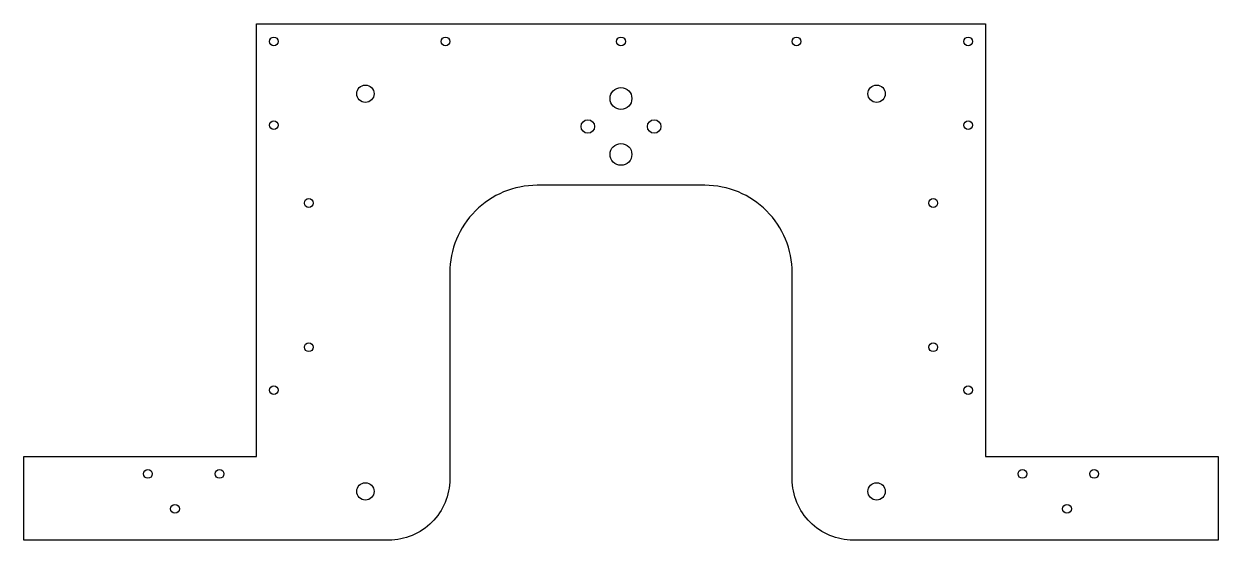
# Model space of a CAD drawing. Header units: inches. Extents: x -3.7 to 13.4, y -6.9 to 0.5.
import ezdxf

# ---------------------------------------------------------------- set-up
doc = ezdxf.new("R2010")
doc.units = ezdxf.units.IN
doc.layers.get('0').update_dxf_attribs({"linetype": 'CONTINUOUS'})

msp = doc.modelspace()

# ---------------------------------------------------------------- linework, layer by layer
msp.add_lwpolyline([(10.106, 0.5), (10.106, -5.693), (13.437, -5.693), (13.437, -6.89), (8.21, -6.89, -0.414214), (7.335, -6.015), (7.335, -3.061, 0.414214), (6.085, -1.811), (3.679, -1.811, 0.414214), (2.429, -3.061), (2.429, -6.015, -0.414214), (1.554, -6.89), (-3.673, -6.89), (-3.673, -5.693), (-0.342, -5.693), (-0.342, 0.5)], format="xyb", close=True)
for centre, radius in [((-0.092, 0.25), 0.0625), ((2.368, 0.25), 0.0625), ((4.882, 0.25), 0.0625), ((7.396, 0.25), 0.0625), ((9.856, 0.25), 0.0625), ((1.22, -0.5), 0.125), ((4.882, -0.568), 0.156), ((8.544, -0.5), 0.125), ((-0.092, -0.949), 0.0625), ((4.407, -0.968), 0.0967), ((5.358, -0.968), 0.0967), ((9.856, -0.949), 0.0625), ((4.882, -1.368), 0.156), ((0.408, -2.064), 0.0625), ((9.356, -2.064), 0.0625), ((0.408, -4.129), 0.0625), ((9.356, -4.129), 0.0625), ((-0.092, -4.744), 0.0625), ((9.856, -4.744), 0.0625), ((-1.896, -5.943), 0.0625), ((-0.869, -5.943), 0.0625), ((10.633, -5.943), 0.0625), ((11.66, -5.943), 0.0625), ((1.22, -6.193), 0.125), ((8.544, -6.193), 0.125), ((-1.508, -6.443), 0.0625), ((11.272, -6.443), 0.0625)]:
    msp.add_circle(centre, radius)

doc.saveas('drawing.dxf')
